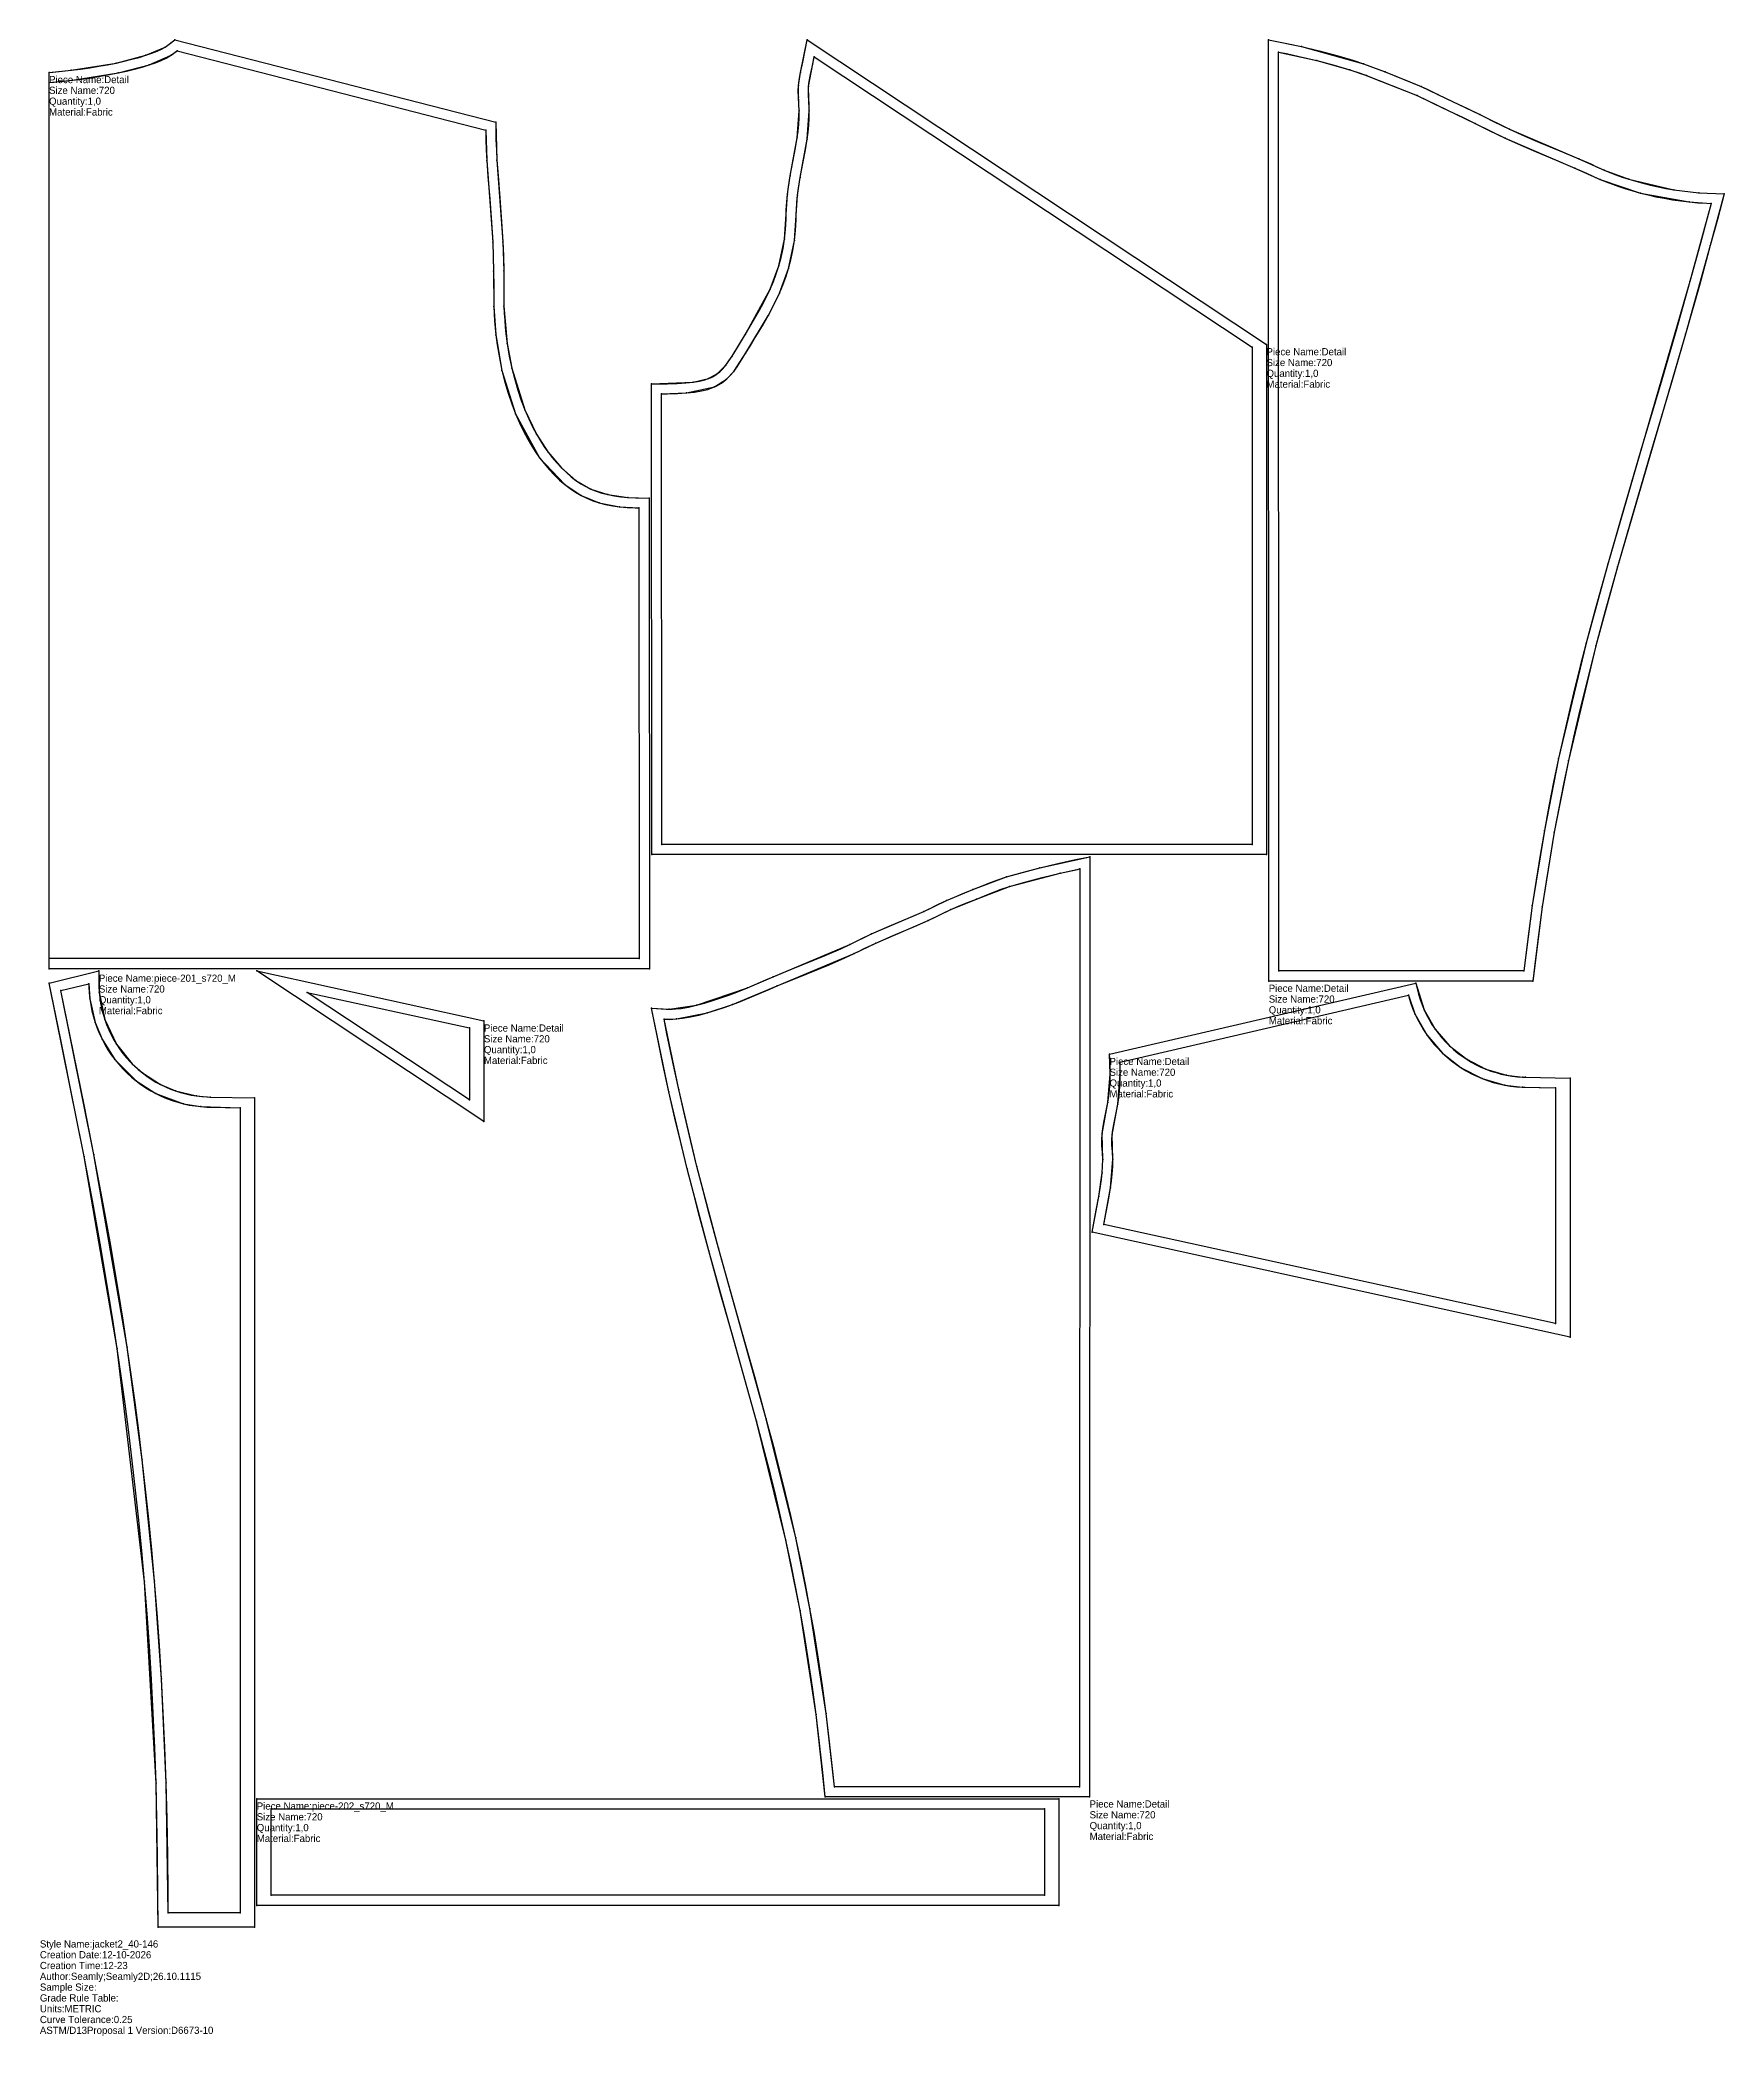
# Model space of a CAD drawing. Extents: x 0 to 1169, y -69 to 1317.
import ezdxf

# ---------------------------------------------------------------- set-up
doc = ezdxf.new("R2010")
doc.units = 0
for name, color, linetype in [('1', 7, 'CONTINUOUS'), ('14', 7, 'CONTINUOUS'), ('2', 7, 'CONTINUOUS'), ('3', 7, 'CONTINUOUS'), ('84', 7, 'CONTINUOUS'), ('87', 7, 'CONTINUOUS')]:
    doc.layers.add(name, color=color, linetype=linetype)

# ---------------------------------------------------------------- blocks, each defined once
blk = doc.blocks.new('piece-201_s720_M')
at = {"layer": '1'}
blk.add_lwpolyline([(40.93, 670.72), (41.21, 655.99), (44.98, 637.11), (53.17, 619.79), (64.05, 606.19), (71.14, 599.9), (83.77, 591.81), (94.1, 587.41), (108.68, 583.91), (118.16, 583.15), (149, 582.54), (149, 6.56), (82.02, 6.56), (80.61, 106.68), (72.63, 246.36), (53.67, 408.49), (30.67, 541.84), (6.35, 662.33)], close=True, dxfattribs=at)
at = {"layer": '14'}
blk.add_lwpolyline([(34, 661.83), (34.65, 651.27), (38.33, 634.92), (43.13, 623.33), (52.09, 609.17), (66.82, 594.39), (80.58, 585.58), (99.66, 578.51), (111.79, 576.5), (139, 575.74), (139, 16.57), (89, 16.57), (87.61, 106.9), (84.41, 179.11), (79.6, 246.94), (71.07, 331.28), (60.59, 409.52), (37.54, 543.16), (14.57, 657.12)], close=True, dxfattribs=at)
at = {"layer": '2'}
for p in [(40.93, 670.72), (6.35, 662.33), (14.57, 657.12), (34, 661.83), (149, 582.54), (139, 575.74), (89, 16.57), (139, 16.57), (82.02, 6.56), (149, 6.56)]:
    blk.add_point(p, dxfattribs=at)
at = {"layer": '3'}
for p in [(41.21, 655.99), (34.65, 651.27), (38.33, 634.92), (44.98, 637.11), (43.13, 623.33), (53.17, 619.79), (52.09, 609.17), (64.05, 606.19), (71.14, 599.9), (66.82, 594.39), (80.58, 585.58), (83.77, 591.81), (94.1, 587.41), (108.68, 583.91), (118.16, 583.15), (99.66, 578.51), (111.79, 576.5), (30.67, 541.84), (37.54, 543.16), (53.67, 408.49), (60.59, 409.52), (71.07, 331.28), (72.63, 246.36), (79.6, 246.94), (84.41, 179.11), (80.61, 106.68), (87.61, 106.9)]:
    blk.add_point(p, dxfattribs=at)
at = {"layer": '84'}
blk.add_lwpolyline([(40.93, 670.72), (41.02, 659.91), (41.21, 655.99), (41.6, 652.13), (42.17, 648.31), (42.92, 644.52), (43.86, 640.79), (44.98, 637.11), (46.28, 633.5), (47.74, 629.95), (49.38, 626.48), (51.19, 623.09), (53.17, 619.79), (55.31, 616.58), (57.61, 613.47), (60.07, 610.47), (62.7, 607.56), (64.05, 606.19), (65.39, 604.87), (68.22, 602.3), (71.14, 599.9), (74.16, 597.65), (77.27, 595.55), (80.48, 593.6), (83.77, 591.81), (87.14, 590.18), (90.59, 588.71), (94.1, 587.41), (97.67, 586.28), (101.29, 585.31), (104.97, 584.52), (108.68, 583.91), (112.44, 583.47), (116.25, 583.21), (118.16, 583.15), (149, 582.54), (149, 6.56), (82.02, 6.56), (81.98, 29.87), (81.74, 56.04), (81.28, 81.63), (80.61, 106.68), (79.74, 131.2), (78.68, 155.2), (77.42, 178.71), (75.99, 201.72), (74.39, 224.27), (72.63, 246.36), (70.71, 268), (68.65, 289.23), (66.45, 310.04), (64.12, 330.46), (61.67, 350.5), (59.1, 370.18), (56.43, 389.5), (53.67, 408.49), (50.81, 427.16), (47.88, 445.53), (44.87, 463.61), (41.8, 481.42), (37.1, 507.68), (30.67, 541.84), (24.12, 575.18), (14.23, 623.98), (6.35, 662.33)], close=True, dxfattribs=at)
at = {"layer": '87'}
blk.add_lwpolyline([(34, 661.83), (34.02, 659.71), (34.23, 655.47), (34.65, 651.27), (35.27, 647.1), (36.09, 642.98), (37.12, 638.92), (38.33, 634.92), (39.74, 630.98), (41.34, 627.12), (43.13, 623.33), (45.1, 619.64), (47.25, 616.05), (49.58, 612.55), (52.09, 609.17), (54.76, 605.9), (57.61, 602.76), (59.1, 601.24), (60.58, 599.78), (63.64, 597.01), (66.82, 594.39), (70.11, 591.94), (73.5, 589.65), (76.99, 587.53), (80.58, 585.58), (84.25, 583.81), (88, 582.21), (91.82, 580.79), (95.71, 579.56), (99.66, 578.51), (103.66, 577.64), (107.7, 576.97), (111.79, 576.5), (115.91, 576.21), (117.99, 576.15), (139, 575.74), (139, 16.57), (89, 16.57), (88.98, 29.91), (88.74, 56.13), (88.28, 81.79), (87.61, 106.9), (86.74, 131.48), (85.67, 155.55), (84.41, 179.11), (82.98, 202.19), (81.37, 224.79), (79.6, 246.94), (77.68, 268.65), (75.61, 289.94), (73.41, 310.81), (71.07, 331.28), (68.61, 351.38), (66.04, 371.11), (63.37, 390.49), (60.59, 409.52), (57.73, 428.25), (54.79, 446.66), (51.77, 464.78), (48.7, 482.63), (43.98, 508.94), (37.54, 543.16), (30.99, 576.55), (21.09, 625.38), (14.57, 657.12)], close=True, dxfattribs=at)
at = {"layer": '1'}
for s, p in [('Piece Name:piece-201_s720_M', (40.93, 663.22)), ('Size Name:720', (40.93, 655.72)), ('Quantity:1,0', (40.93, 648.22)), ('Material:Fabric', (40.93, 640.72))]:
    blk.add_text(s, height=5, dxfattribs=at).set_placement(p)
blk = doc.blocks.new('piece-202_s720_M')
at = {"layer": '1'}
blk.add_lwpolyline([(150.55, 95.78), (707.37, 95.78), (707.37, 21.78), (150.55, 21.78)], close=True, dxfattribs=at)
at = {"layer": '14'}
blk.add_lwpolyline([(160.55, 88.78), (697.37, 88.78), (697.37, 28.78), (160.55, 28.78)], close=True, dxfattribs=at)
at = {"layer": '2'}
for p in [(150.55, 95.78), (160.55, 88.78), (697.37, 88.78), (707.37, 95.78), (160.55, 28.78), (697.37, 28.78), (150.55, 21.78), (707.37, 21.78)]:
    blk.add_point(p, dxfattribs=at)
at = {"layer": '84'}
blk.add_lwpolyline([(150.55, 95.78), (707.37, 95.78), (707.37, 21.78), (150.55, 21.78)], close=True, dxfattribs=at)
at = {"layer": '87'}
blk.add_lwpolyline([(160.55, 88.78), (697.37, 88.78), (697.37, 28.78), (160.55, 28.78)], close=True, dxfattribs=at)
at = {"layer": '1'}
for s, p in [('Size Name:720', (150.55, 80.78)), ('Piece Name:piece-202_s720_M', (150.55, 88.28)), ('Quantity:1,0', (150.55, 73.28)), ('Material:Fabric', (150.55, 65.78))]:
    blk.add_text(s, height=5, dxfattribs=at).set_placement(p)
blk = doc.blocks.new('piece_Detail_s720_M')
at = {"layer": '1'}
blk.add_lwpolyline([(6.35, 1294.83), (21.8, 1296.31), (52.86, 1301.31), (73.57, 1306.67), (86.91, 1312.39), (93.63, 1317.36), (316.48, 1260.21), (317.3, 1233.95), (321.34, 1177.17), (322.02, 1156.95), (322.19, 1132.46), (324.41, 1106.52), (327.63, 1089.46), (336.76, 1060.42), (344.78, 1043.52), (352.58, 1031.3), (362.22, 1020.09), (372.19, 1011.4), (382.57, 1005.42), (394.25, 1001.6), (408.18, 999.64), (422.92, 999.15), (423.11, 672.29), (6.35, 672.29)], close=True, dxfattribs=at)
at = {"layer": '14'}
blk.add_lwpolyline([(6.35, 1287.81), (22.61, 1289.36), (54.3, 1294.46), (75.74, 1300.01), (90.63, 1306.45), (95.2, 1309.73), (309.56, 1254.76), (310.31, 1233.51), (314.35, 1176.83), (315.03, 1156.82), (315.2, 1132.27), (316.58, 1112.53), (320.81, 1087.88), (330.28, 1057.78), (346.96, 1027.12), (364.42, 1008.55), (375.73, 1000.96), (388.19, 995.93), (402.42, 993.14), (415.93, 992.3), (416.11, 679.29), (6.35, 679.29)], close=True, dxfattribs=at)
at = {"layer": '2'}
for p in [(93.63, 1317.36), (95.2, 1309.73), (6.35, 1294.83), (6.35, 1287.81), (309.56, 1254.76), (316.48, 1260.21), (422.92, 999.15), (415.93, 992.3), (6.35, 679.29), (6.35, 672.29), (416.11, 679.29), (423.11, 672.29)]:
    blk.add_point(p, dxfattribs=at)
at = {"layer": '3'}
for p in [(73.57, 1306.67), (86.91, 1312.39), (90.63, 1306.45), (21.8, 1296.31), (22.61, 1289.36), (52.86, 1301.31), (54.3, 1294.46), (75.74, 1300.01), (317.3, 1233.95), (310.31, 1233.51), (314.35, 1176.83), (321.34, 1177.17), (315.03, 1156.82), (322.02, 1156.95), (315.2, 1132.27), (322.19, 1132.46), (316.58, 1112.53), (324.41, 1106.52), (320.81, 1087.88), (327.63, 1089.46), (330.28, 1057.78), (336.76, 1060.42), (344.78, 1043.52), (346.96, 1027.12), (352.58, 1031.3), (362.22, 1020.09), (364.42, 1008.55), (372.19, 1011.4), (375.73, 1000.96), (382.57, 1005.42), (394.25, 1001.6), (408.18, 999.64), (388.19, 995.93), (402.42, 993.14)]:
    blk.add_point(p, dxfattribs=at)
at = {"layer": '84'}
blk.add_lwpolyline([(6.35, 1294.83), (8.98, 1295.03), (15.37, 1295.61), (21.8, 1296.31), (28.21, 1297.12), (34.57, 1298.03), (40.83, 1299.04), (46.94, 1300.13), (52.86, 1301.31), (58.53, 1302.56), (63.91, 1303.88), (68.94, 1305.25), (73.57, 1306.67), (77.75, 1308.12), (81.41, 1309.57), (84.47, 1311), (86.91, 1312.39), (87.82, 1313.01), (90.72, 1315.11), (93.63, 1317.36), (316.48, 1260.21), (316.65, 1248.3), (316.91, 1241.13), (317.3, 1233.95), (318.06, 1222.96), (319.3, 1207.58), (320.55, 1190.91), (321.34, 1177.17), (321.75, 1167.37), (322.02, 1156.95), (322.14, 1145.87), (322.12, 1140.03), (322.11, 1137.48), (322.19, 1132.46), (322.38, 1127.54), (322.67, 1122.71), (323.06, 1117.97), (323.54, 1113.33), (324.41, 1106.52), (325.87, 1097.79), (327.63, 1089.46), (329.63, 1081.55), (331.85, 1074.05), (334.24, 1067.01), (336.76, 1060.42), (339.39, 1054.29), (342.07, 1048.66), (344.78, 1043.52), (347.45, 1038.91), (350.06, 1034.84), (352.58, 1031.3), (353.75, 1029.79), (355.45, 1027.68), (358.87, 1023.69), (362.22, 1020.09), (365.55, 1016.86), (368.86, 1013.97), (372.19, 1011.4), (375.57, 1009.14), (379.01, 1007.15), (382.57, 1005.42), (386.27, 1003.92), (390.15, 1002.65), (394.25, 1001.6), (398.6, 1000.75), (403.24, 1000.09), (408.18, 999.64), (413.47, 999.36), (422.92, 999.15), (423.11, 672.29), (6.35, 672.29)], close=True, dxfattribs=at)
at = {"layer": '87'}
blk.add_lwpolyline([(6.35, 1287.81), (9.57, 1288.05), (16.07, 1288.65), (22.61, 1289.36), (29.14, 1290.18), (35.62, 1291.11), (42, 1292.14), (48.24, 1293.25), (54.3, 1294.46), (60.12, 1295.74), (65.66, 1297.1), (70.88, 1298.53), (75.74, 1300.01), (80.19, 1301.55), (84.18, 1303.14), (87.68, 1304.78), (90.63, 1306.45), (91.86, 1307.3), (94.91, 1309.5), (95.2, 1309.73), (309.56, 1254.76), (309.65, 1248.13), (309.91, 1240.82), (310.31, 1233.51), (311.08, 1222.44), (312.32, 1207.04), (313.57, 1190.45), (314.35, 1176.83), (314.75, 1167.13), (315.03, 1156.82), (315.14, 1145.85), (315.12, 1140.06), (315.11, 1137.44), (315.2, 1132.27), (315.39, 1127.2), (315.68, 1122.22), (316.08, 1117.32), (316.58, 1112.53), (317.48, 1105.5), (318.99, 1096.49), (320.81, 1087.88), (322.88, 1079.69), (325.17, 1071.94), (327.65, 1064.63), (330.28, 1057.78), (333.01, 1051.41), (335.81, 1045.52), (338.65, 1040.14), (341.48, 1035.26), (344.26, 1030.92), (346.96, 1027.12), (348.26, 1025.45), (350.07, 1023.2), (353.65, 1019.02), (357.22, 1015.19), (360.8, 1011.71), (364.42, 1008.55), (368.1, 1005.72), (371.86, 1003.19), (375.73, 1000.96), (379.72, 999.02), (383.87, 997.34), (388.19, 995.93), (392.7, 994.77), (397.44, 993.84), (402.42, 993.14), (407.67, 992.65), (413.21, 992.37), (415.93, 992.3), (416.11, 679.29), (6.35, 679.29)], close=True, dxfattribs=at)
at = {"layer": '1'}
for s, p in [('Piece Name:Detail', (6.35, 1287.33)), ('Size Name:720', (6.35, 1279.83)), ('Quantity:1,0', (6.35, 1272.33)), ('Material:Fabric', (6.35, 1264.83))]:
    blk.add_text(s, height=5, dxfattribs=at).set_placement(p)
blk = doc.blocks.new('piece_Detail_s720-204_M')
at = {"layer": '1'}
blk.add_lwpolyline([(742.61, 612.9), (955.17, 662.25), (961.06, 643.77), (968.62, 630.4), (978.7, 618.69), (990.59, 609.36), (1003.9, 602.53), (1018.28, 598.34), (1029.56, 597.03), (1031.47, 596.97), (1062.32, 596.35), (1062.32, 416.5), (730.51, 489.3), (735.26, 514.16), (737.54, 530.51), (737.9, 539.87), (737.45, 557.54), (741.48, 579.36), (743.1, 599.16)], close=True, dxfattribs=at)
at = {"layer": '14'}
blk.add_lwpolyline([(749.9, 607.41), (950.12, 653.89), (954.66, 640.93), (962.89, 626.37), (973.89, 613.6), (986.81, 603.47), (1001.31, 596.03), (1016.97, 591.46), (1029.23, 590.03), (1052.32, 589.56), (1052.32, 425.87), (738.66, 494.68), (743.35, 520.16), (744.9, 539.96), (744.42, 556.93), (748.38, 578.18), (750.11, 599.15)], close=True, dxfattribs=at)
at = {"layer": '2'}
for p in [(950.12, 653.89), (955.17, 662.25), (742.61, 612.9), (749.9, 607.41), (1062.32, 596.35), (1052.32, 589.56), (730.51, 489.3), (738.66, 494.68), (1052.32, 425.87), (1062.32, 416.5)]:
    blk.add_point(p, dxfattribs=at)
at = {"layer": '3'}
for p in [(954.66, 640.93), (961.06, 643.77), (962.89, 626.37), (968.62, 630.4), (973.89, 613.6), (978.7, 618.69), (743.1, 599.16), (750.11, 599.15), (986.81, 603.47), (990.59, 609.36), (1003.9, 602.53), (1018.28, 598.34), (1029.56, 597.03), (1031.47, 596.97), (1001.31, 596.03), (1016.97, 591.46), (1029.23, 590.03), (741.48, 579.36), (748.38, 578.18), (737.45, 557.54), (744.42, 556.93), (737.54, 530.51), (737.9, 539.87), (744.9, 539.96), (735.26, 514.16), (743.35, 520.16)]:
    blk.add_point(p, dxfattribs=at)
at = {"layer": '84'}
blk.add_lwpolyline([(742.61, 612.9), (955.17, 662.25), (957.16, 654.65), (958.29, 650.93), (959.59, 647.32), (961.06, 643.77), (962.7, 640.3), (964.51, 636.91), (966.48, 633.61), (968.62, 630.4), (970.92, 627.29), (973.38, 624.29), (976.02, 621.38), (977.37, 620.01), (978.7, 618.69), (981.53, 616.12), (984.45, 613.72), (987.47, 611.47), (990.59, 609.36), (993.79, 607.42), (997.08, 605.63), (1000.46, 604), (1003.9, 602.53), (1007.41, 601.23), (1010.98, 600.1), (1014.61, 599.13), (1018.28, 598.34), (1022, 597.73), (1025.75, 597.29), (1029.56, 597.03), (1031.47, 596.97), (1062.32, 596.35), (1062.32, 416.5), (730.51, 489.3), (733.42, 504.62), (735.26, 514.16), (736.43, 521.21), (737.07, 525.85), (737.54, 530.51), (737.83, 535.17), (737.9, 539.87), (737.71, 544.66), (737.5, 547.12), (737.31, 549.34), (737.23, 553.55), (737.45, 557.54), (737.9, 561.34), (738.86, 566.63), (740.39, 573.64), (741.48, 579.36), (742.11, 583.5), (742.62, 588.12), (742.97, 593.3), (743.1, 599.16), (742.98, 605.82)], close=True, dxfattribs=at)
at = {"layer": '87'}
blk.add_lwpolyline([(749.9, 607.41), (950.12, 653.89), (950.43, 652.74), (951.65, 648.73), (953.06, 644.8), (954.66, 640.93), (956.44, 637.15), (958.41, 633.46), (960.56, 629.86), (962.89, 626.37), (965.4, 622.99), (968.08, 619.72), (970.92, 616.57), (972.42, 615.06), (973.89, 613.6), (976.95, 610.83), (980.13, 608.21), (983.42, 605.76), (986.81, 603.47), (990.31, 601.35), (993.89, 599.4), (997.56, 597.62), (1001.31, 596.03), (1005.13, 594.61), (1009.02, 593.38), (1012.97, 592.33), (1016.97, 591.46), (1021.02, 590.79), (1025.1, 590.31), (1029.23, 590.03), (1031.3, 589.97), (1052.32, 589.56), (1052.32, 425.87), (738.66, 494.68), (740.3, 503.3), (742.15, 512.92), (743.35, 520.16), (744.02, 525.02), (744.52, 529.93), (744.83, 534.91), (744.9, 539.96), (744.7, 545.09), (744.47, 547.71), (744.31, 549.7), (744.23, 553.43), (744.42, 556.93), (744.83, 560.3), (745.73, 565.27), (747.24, 572.24), (748.38, 578.18), (749.05, 582.59), (749.6, 587.5), (749.96, 592.99), (750.11, 599.15), (749.97, 606.07)], close=True, dxfattribs=at)
at = {"layer": '1'}
for s, p in [('Piece Name:Detail', (742.61, 605.4)), ('Size Name:720', (742.61, 597.9)), ('Quantity:1,0', (742.61, 590.4)), ('Material:Fabric', (742.61, 582.9))]:
    blk.add_text(s, height=5, dxfattribs=at).set_placement(p)
blk = doc.blocks.new('piece_Detail_s720-205_M')
at = {"layer": '1'}
blk.add_lwpolyline([(308.26, 636.12), (308.26, 566.11), (150.55, 670.72)], close=True, dxfattribs=at)
at = {"layer": '14'}
blk.add_lwpolyline([(298.26, 631.15), (298.26, 581.14), (185.62, 655.86)], close=True, dxfattribs=at)
at = {"layer": '2'}
for p in [(150.55, 670.72), (185.62, 655.86), (298.26, 631.15), (308.26, 636.12), (298.26, 581.14), (308.26, 566.11)]:
    blk.add_point(p, dxfattribs=at)
at = {"layer": '84'}
blk.add_lwpolyline([(308.26, 636.12), (308.26, 566.11), (150.55, 670.72)], close=True, dxfattribs=at)
at = {"layer": '87'}
blk.add_lwpolyline([(298.26, 631.15), (298.26, 581.14), (185.62, 655.86)], close=True, dxfattribs=at)
at = {"layer": '1'}
for s, p in [('Size Name:720', (308.26, 621.12)), ('Piece Name:Detail', (308.26, 628.62)), ('Quantity:1,0', (308.26, 613.62)), ('Material:Fabric', (308.26, 606.12))]:
    blk.add_text(s, height=5, dxfattribs=at).set_placement(p)
blk = doc.blocks.new('piece_Detail_s720-206_M')
at = {"layer": '1'}
blk.add_lwpolyline([(851.6, 1105.81), (851.6, 751.56), (424.85, 751.56), (424.66, 1078.58), (453.54, 1079.69), (464.11, 1082.19), (470.38, 1085.6), (476.17, 1091.46), (480.55, 1097.75), (489.86, 1113.05), (507.1, 1144.35), (513.07, 1160.51), (516.98, 1178.9), (518.97, 1210.2), (520.85, 1223.01), (525.72, 1249.39), (527.18, 1268.05), (526.6, 1277.52), (526.74, 1285.72), (528.15, 1294.81), (532.67, 1317.36)], close=True, dxfattribs=at)
at = {"layer": '14'}
blk.add_lwpolyline([(841.61, 1104.05), (841.61, 758.57), (431.84, 758.57), (431.66, 1071.58), (448.98, 1072.16), (468.36, 1076.36), (476.68, 1081.71), (481.67, 1087.13), (490.21, 1100.06), (505.75, 1126.18), (513.5, 1141.51), (519.79, 1158.53), (523.92, 1177.97), (525.93, 1209.43), (527.75, 1221.81), (532.64, 1248.34), (534.19, 1268.14), (533.71, 1285.12), (537.56, 1305.72)], close=True, dxfattribs=at)
at = {"layer": '2'}
for p in [(532.67, 1317.36), (537.56, 1305.72), (841.61, 1104.05), (851.6, 1105.81), (424.66, 1078.58), (431.66, 1071.58), (424.85, 751.56), (431.84, 758.57), (841.61, 758.57), (851.6, 751.56)]:
    blk.add_point(p, dxfattribs=at)
at = {"layer": '3'}
for p in [(528.15, 1294.81), (526.6, 1277.52), (526.74, 1285.72), (533.71, 1285.12), (527.18, 1268.05), (534.19, 1268.14), (525.72, 1249.39), (532.64, 1248.34), (520.85, 1223.01), (527.75, 1221.81), (518.97, 1210.2), (525.93, 1209.43), (516.98, 1178.9), (523.92, 1177.97), (513.07, 1160.51), (519.79, 1158.53), (507.1, 1144.35), (513.5, 1141.51), (505.75, 1126.18), (489.86, 1113.05), (480.55, 1097.75), (490.21, 1100.06), (464.11, 1082.19), (470.38, 1085.6), (476.17, 1091.46), (476.68, 1081.71), (481.67, 1087.13), (448.98, 1072.16), (453.54, 1079.69), (468.36, 1076.36)]:
    blk.add_point(p, dxfattribs=at)
at = {"layer": '84'}
blk.add_lwpolyline([(851.6, 1105.81), (851.6, 751.56), (424.85, 751.56), (424.66, 1078.58), (431.83, 1078.58), (435.62, 1078.6), (442.44, 1078.77), (448.39, 1079.13), (453.54, 1079.69), (457.94, 1080.43), (461.71, 1081.37), (464.11, 1082.19), (465.53, 1082.77), (466.87, 1083.41), (468.11, 1084.09), (469.29, 1084.82), (470.38, 1085.6), (471.99, 1086.92), (474.09, 1089), (476.17, 1091.46), (478.31, 1094.37), (480.55, 1097.75), (484.23, 1103.7), (487.01, 1108.34), (489.86, 1113.05), (495.54, 1122.46), (499.64, 1129.59), (502.25, 1134.4), (504.75, 1139.31), (507.1, 1144.35), (509.28, 1149.54), (511.28, 1154.92), (513.07, 1160.51), (514.64, 1166.34), (515.95, 1172.46), (516.98, 1178.9), (517.7, 1185.67), (518.1, 1192.87), (518.15, 1196.64), (518.19, 1199.41), (518.47, 1204.86), (518.97, 1210.2), (519.64, 1215.42), (520.85, 1223.01), (522.71, 1232.8), (524.55, 1242.34), (525.72, 1249.39), (526.35, 1254.03), (526.83, 1258.69), (527.12, 1263.35), (527.18, 1268.05), (527, 1272.84), (526.79, 1275.3), (526.6, 1277.52), (526.52, 1281.73), (526.74, 1285.72), (527.19, 1289.52), (528.15, 1294.81), (529.68, 1301.83), (532.67, 1317.36)], close=True, dxfattribs=at)
at = {"layer": '87'}
blk.add_lwpolyline([(841.61, 1104.05), (841.61, 758.57), (431.84, 758.57), (431.66, 1071.58), (431.84, 1071.58), (435.72, 1071.6), (442.74, 1071.78), (448.98, 1072.16), (454.5, 1072.75), (459.37, 1073.57), (463.68, 1074.64), (466.57, 1075.63), (468.36, 1076.36), (470.06, 1077.17), (471.66, 1078.05), (473.18, 1079), (474.63, 1080.03), (476.68, 1081.71), (479.24, 1084.25), (481.67, 1087.13), (484.05, 1090.36), (486.45, 1093.97), (490.21, 1100.06), (493.01, 1104.73), (495.86, 1109.43), (501.57, 1118.9), (505.75, 1126.18), (508.45, 1131.14), (511.04, 1136.25), (513.5, 1141.51), (515.79, 1146.96), (517.9, 1152.63), (519.79, 1158.53), (521.45, 1164.71), (522.83, 1171.18), (523.92, 1177.97), (524.68, 1185.11), (525.1, 1192.63), (525.16, 1196.55), (525.19, 1199.18), (525.46, 1204.35), (525.93, 1209.43), (526.57, 1214.42), (527.75, 1221.81), (529.58, 1231.48), (531.44, 1241.1), (532.64, 1248.34), (533.31, 1253.2), (533.81, 1258.11), (534.11, 1263.09), (534.19, 1268.14), (533.99, 1273.28), (533.76, 1275.89), (533.6, 1277.88), (533.52, 1281.61), (533.71, 1285.12), (534.12, 1288.48), (535.01, 1293.45), (536.53, 1300.42), (537.56, 1305.72)], close=True, dxfattribs=at)
at = {"layer": '1'}
for s, p in [('Size Name:720', (851.6, 1090.81)), ('Piece Name:Detail', (851.6, 1098.31)), ('Quantity:1,0', (851.6, 1083.31)), ('Material:Fabric', (851.6, 1075.81))]:
    blk.add_text(s, height=5, dxfattribs=at).set_placement(p)
blk = doc.blocks.new('piece_Detail_s720-207_M')
at = {"layer": '1'}
blk.add_lwpolyline([(853.17, 663.72), (853.02, 1317.36), (875.89, 1312.77), (918.99, 1300.79), (934.04, 1295.09), (958.94, 1285.07), (970.61, 1279.5), (999.7, 1265.61), (1020.36, 1255.36), (1068.5, 1234.84), (1086.06, 1226.89), (1103.15, 1220.63), (1134.48, 1213.29), (1151.7, 1211.25), (1169.28, 1210.48), (1159.73, 1174.48), (1142.54, 1113.02), (1095.27, 951.34), (1080.31, 896.52), (1061.25, 816.81), (1051.43, 767.12), (1043.05, 715.28), (1036.6, 663.72)], close=True, dxfattribs=at)
at = {"layer": '14'}
blk.add_lwpolyline([(860.17, 670.72), (860.02, 1308.89), (886.51, 1303.01), (909.51, 1296.54), (920.92, 1292.67), (956.15, 1278.65), (996.58, 1259.34), (1017.39, 1249.02), (1065.74, 1228.4), (1083.31, 1220.45), (1111.19, 1211.04), (1145.16, 1204.82), (1160.29, 1203.79), (1145.62, 1149.56), (1088.53, 953.24), (1073.54, 898.29), (1054.4, 818.28), (1044.54, 768.37), (1036.12, 716.27), (1030.35, 670.72)], close=True, dxfattribs=at)
at = {"layer": '2'}
for p in [(853.02, 1317.36), (860.02, 1308.89), (999.7, 1265.61), (996.58, 1259.34), (1169.28, 1210.48), (1160.29, 1203.79), (860.17, 670.72), (1030.35, 670.72), (853.17, 663.72), (1036.6, 663.72)]:
    blk.add_point(p, dxfattribs=at)
at = {"layer": '3'}
for p in [(875.89, 1312.77), (886.51, 1303.01), (909.51, 1296.54), (918.99, 1300.79), (920.92, 1292.67), (934.04, 1295.09), (956.15, 1278.65), (958.94, 1285.07), (970.61, 1279.5), (1017.39, 1249.02), (1020.36, 1255.36), (1068.5, 1234.84), (1065.74, 1228.4), (1083.31, 1220.45), (1086.06, 1226.89), (1103.15, 1220.63), (1111.19, 1211.04), (1134.48, 1213.29), (1151.7, 1211.25), (1145.16, 1204.82), (1159.73, 1174.48), (1145.62, 1149.56), (1142.54, 1113.02), (1088.53, 953.24), (1095.27, 951.34), (1073.54, 898.29), (1080.31, 896.52), (1054.4, 818.28), (1061.25, 816.81), (1044.54, 768.37), (1051.43, 767.12), (1036.12, 716.27), (1043.05, 715.28)]:
    blk.add_point(p, dxfattribs=at)
at = {"layer": '84'}
blk.add_lwpolyline([(853.17, 663.72), (853.02, 1317.36), (866.91, 1314.69), (875.89, 1312.77), (888.24, 1309.8), (900.36, 1306.55), (911.6, 1303.22), (918.99, 1300.79), (923.35, 1299.24), (925.28, 1298.49), (934.04, 1295.09), (951.22, 1288.31), (958.94, 1285.07), (963.26, 1283.13), (965.01, 1282.28), (970.61, 1279.5), (981.25, 1274.4), (991.04, 1269.78), (999.7, 1265.61), (1003.42, 1263.72), (1009.23, 1260.73), (1020.36, 1255.36), (1030.95, 1250.56), (1041.05, 1246.23), (1055.37, 1240.31), (1068.5, 1234.84), (1076.76, 1231.19), (1080.7, 1229.33), (1082.42, 1228.51), (1086.06, 1226.89), (1089.97, 1225.28), (1094.13, 1223.69), (1098.53, 1222.14), (1103.15, 1220.63), (1107.96, 1219.18), (1112.97, 1217.81), (1118.14, 1216.52), (1123.46, 1215.33), (1128.91, 1214.25), (1134.48, 1213.29), (1140.14, 1212.46), (1145.89, 1211.78), (1151.7, 1211.25), (1157.58, 1210.89), (1169.28, 1210.48), (1164.62, 1192.74), (1159.73, 1174.48), (1152.36, 1147.68), (1142.54, 1113.02), (1132.77, 1079.38), (1118.29, 1030.36), (1104.29, 982.73), (1095.27, 951.34), (1086.57, 920.04), (1080.31, 896.52), (1076.26, 880.78), (1072.32, 864.96), (1068.5, 849.04), (1064.81, 833), (1061.25, 816.81), (1057.83, 800.45), (1054.55, 783.89), (1051.43, 767.12), (1048.46, 750.11), (1045.67, 732.84), (1043.05, 715.28), (1040.61, 697.41), (1038.35, 679.19), (1036.6, 663.72)], close=True, dxfattribs=at)
at = {"layer": '87'}
blk.add_lwpolyline([(860.17, 670.72), (860.02, 1308.89), (865.52, 1307.83), (874.34, 1305.95), (886.51, 1303.01), (898.47, 1299.81), (909.51, 1296.54), (916.72, 1294.17), (920.92, 1292.67), (922.76, 1291.96), (931.49, 1288.58), (948.58, 1281.82), (956.15, 1278.65), (960.29, 1276.79), (961.92, 1276), (967.54, 1273.21), (978.24, 1268.08), (988.03, 1263.46), (996.58, 1259.34), (1000.23, 1257.48), (1006.1, 1254.47), (1017.39, 1249.02), (1028.13, 1244.16), (1038.33, 1239.78), (1052.69, 1233.84), (1065.74, 1228.4), (1073.85, 1224.82), (1077.7, 1223), (1079.49, 1222.15), (1083.31, 1220.45), (1087.39, 1218.77), (1091.72, 1217.12), (1096.28, 1215.51), (1101.05, 1213.95), (1106.03, 1212.46), (1111.19, 1211.04), (1116.53, 1209.71), (1122.01, 1208.48), (1127.63, 1207.37), (1133.37, 1206.38), (1139.22, 1205.52), (1145.16, 1204.82), (1151.17, 1204.27), (1157.24, 1203.9), (1160.29, 1203.79), (1157.86, 1194.54), (1152.97, 1176.31), (1145.62, 1149.56), (1135.81, 1114.95), (1126.05, 1081.35), (1111.58, 1032.34), (1097.57, 984.69), (1088.53, 953.24), (1079.81, 921.88), (1073.54, 898.29), (1069.47, 882.5), (1065.52, 866.62), (1061.69, 850.65), (1057.98, 834.54), (1054.4, 818.28), (1050.96, 801.85), (1047.68, 785.21), (1044.54, 768.37), (1041.56, 751.27), (1038.75, 733.91), (1036.12, 716.27), (1033.66, 698.31), (1031.4, 680.02), (1030.35, 670.72)], close=True, dxfattribs=at)
at = {"layer": '1'}
for s, p in [('Size Name:720', (853.17, 648.72)), ('Piece Name:Detail', (853.17, 656.22)), ('Quantity:1,0', (853.17, 641.22)), ('Material:Fabric', (853.17, 633.72))]:
    blk.add_text(s, height=5, dxfattribs=at).set_placement(p)
blk = doc.blocks.new('piece_Detail_s720-208_M')
at = {"layer": '1'}
blk.add_lwpolyline([(728.8, 97.19), (545.29, 97.19), (538.95, 154.24), (527.75, 226.6), (517.95, 275.46), (497.54, 357.95), (464.35, 476.37), (449.39, 533.32), (436.72, 586.87), (424.66, 644.85), (436.89, 644.13), (455.82, 646.91), (491.37, 659.13), (509.03, 666.75), (562.4, 689.13), (577.46, 696.43), (613.75, 712.14), (629.49, 719.71), (647.69, 727.21), (671.09, 736.02), (694.13, 742.36), (729.05, 750.09)], close=True, dxfattribs=at)
at = {"layer": '14'}
blk.add_lwpolyline([(721.8, 104.19), (551.62, 104.19), (545.89, 155.14), (534.64, 227.85), (524.78, 276.96), (504.29, 359.79), (471.1, 478.22), (456.18, 535.02), (443.56, 588.39), (433.31, 637.26), (442.05, 637.38), (463.37, 641.68), (480.81, 647.46), (511.75, 660.3), (565.43, 682.82), (580.38, 690.07), (616.61, 705.75), (632.39, 713.33), (650.24, 720.69), (673.15, 729.33), (708.34, 738.59), (722.04, 741.57)], close=True, dxfattribs=at)
at = {"layer": '2'}
for p in [(729.05, 750.09), (722.04, 741.57), (424.66, 644.85), (433.31, 637.26), (545.29, 97.19), (551.62, 104.19), (721.8, 104.19), (728.8, 97.19)]:
    blk.add_point(p, dxfattribs=at)
at = {"layer": '3'}
for p in [(671.09, 736.02), (694.13, 742.36), (708.34, 738.59), (647.69, 727.21), (673.15, 729.33), (613.75, 712.14), (629.49, 719.71), (632.39, 713.33), (650.24, 720.69), (577.46, 696.43), (616.61, 705.75), (562.4, 689.13), (565.43, 682.82), (580.38, 690.07), (509.03, 666.75), (491.37, 659.13), (511.75, 660.3), (436.89, 644.13), (455.82, 646.91), (463.37, 641.68), (480.81, 647.46), (442.05, 637.38), (436.72, 586.87), (443.56, 588.39), (449.39, 533.32), (456.18, 535.02), (464.35, 476.37), (471.1, 478.22), (497.54, 357.95), (504.29, 359.79), (517.95, 275.46), (524.78, 276.96), (527.75, 226.6), (534.64, 227.85), (538.95, 154.24), (545.89, 155.14)]:
    blk.add_point(p, dxfattribs=at)
at = {"layer": '84'}
blk.add_lwpolyline([(728.8, 97.19), (545.29, 97.19), (543.61, 114.06), (541.36, 134.53), (538.95, 154.24), (536.37, 173.25), (533.64, 191.62), (530.77, 209.38), (527.75, 226.6), (524.61, 243.32), (521.33, 259.59), (517.95, 275.46), (514.45, 290.99), (510.84, 306.23), (507.15, 321.21), (503.36, 336), (497.54, 357.95), (489.52, 386.98), (481.27, 416.13), (472.86, 445.79), (464.35, 476.37), (457.93, 500.18), (453.66, 516.53), (449.39, 533.32), (445.14, 550.61), (440.91, 568.44), (436.72, 586.87), (432.57, 605.95), (428.47, 625.71), (424.66, 644.85), (434.79, 644.17), (436.89, 644.13), (439.09, 644.19), (441.4, 644.35), (445.1, 644.78), (450.34, 645.68), (455.82, 646.91), (461.45, 648.42), (467.15, 650.14), (472.82, 652.03), (478.39, 654.03), (483.76, 656.07), (491.37, 659.13), (504.07, 664.59), (509.03, 666.75), (521.89, 672.01), (545.27, 681.53), (556.08, 686.21), (562.4, 689.13), (565.15, 690.5), (569.24, 692.54), (577.46, 696.43), (589.54, 701.81), (604.35, 708.08), (613.75, 712.14), (618.98, 714.57), (621.18, 715.68), (623.94, 717.08), (629.49, 719.71), (634.97, 722.1), (640.27, 724.29), (647.69, 727.21), (656.04, 730.46), (659.28, 731.84), (660.77, 732.47), (664.44, 733.84), (671.09, 736.02), (681.94, 739.16), (694.13, 742.36), (706.77, 745.41), (718.91, 748.09), (729.05, 750.09)], close=True, dxfattribs=at)
at = {"layer": '87'}
blk.add_lwpolyline([(721.8, 104.19), (551.62, 104.19), (550.57, 114.79), (548.31, 135.34), (545.89, 155.14), (543.3, 174.24), (540.56, 192.69), (537.67, 210.54), (534.64, 227.85), (531.48, 244.65), (528.19, 261.01), (524.78, 276.96), (521.27, 292.57), (517.65, 307.87), (513.93, 322.92), (510.13, 337.77), (504.29, 359.79), (496.26, 388.87), (488.01, 418.04), (479.6, 447.69), (471.1, 478.22), (464.7, 501.98), (460.44, 518.28), (456.18, 535.02), (451.95, 552.25), (447.73, 570.03), (443.56, 588.39), (439.42, 607.4), (435.33, 627.1), (433.31, 637.26), (434.48, 637.18), (436.91, 637.13), (439.44, 637.2), (442.05, 637.38), (446.09, 637.84), (451.71, 638.82), (457.49, 640.11), (463.37, 641.68), (469.27, 643.47), (475.1, 645.42), (480.81, 647.46), (486.31, 649.55), (494.05, 652.66), (506.85, 658.16), (511.75, 660.3), (524.53, 665.53), (547.98, 675.07), (558.94, 679.82), (565.43, 682.82), (568.27, 684.24), (572.3, 686.25), (580.38, 690.07), (592.33, 695.39), (607.1, 701.64), (616.61, 705.75), (622.03, 708.27), (624.35, 709.44), (627.02, 710.8), (632.39, 713.33), (637.7, 715.66), (642.88, 717.8), (650.24, 720.69), (658.69, 723.97), (662.03, 725.4), (663.36, 725.97), (666.75, 727.23), (673.15, 729.33), (683.8, 732.41), (695.84, 735.57), (708.34, 738.59), (720.34, 741.23), (722.04, 741.57)], close=True, dxfattribs=at)
at = {"layer": '1'}
for s, p in [('Size Name:720', (728.8, 82.19)), ('Piece Name:Detail', (728.8, 89.69)), ('Quantity:1,0', (728.8, 74.69)), ('Material:Fabric', (728.8, 67.19))]:
    blk.add_text(s, height=5, dxfattribs=at).set_placement(p)

msp = doc.modelspace()

# ---------------------------------------------------------------- block references
at = {"layer": '1'}
for name in ['piece_Detail_s720_M', 'piece_Detail_s720-206_M', 'piece_Detail_s720-207_M', 'piece_Detail_s720-208_M', 'piece-201_s720_M', 'piece_Detail_s720-205_M', 'piece_Detail_s720-204_M', 'piece-202_s720_M']:
    msp.add_blockref(name, (0, 0), dxfattribs=at)

# ---------------------------------------------------------------- texts
for s, p in [('Style Name:jacket2_40-146', (0, -7.5)), ('Creation Date:12-10-2026', (0, -15)), ('Author:Seamly;Seamly2D;26.10.1115', (0, -30)), ('Creation Time:12-23', (0, -22.5)), ('Sample Size:', (0, -37.5)), ('Grade Rule Table:', (0, -45)), ('Curve Tolerance:0.25', (0, -60)), ('Units:METRIC', (0, -52.5)), ('ASTM/D13Proposal 1 Version:D6673-10', (0, -67.5))]:
    msp.add_text(s, height=5, dxfattribs=at).set_placement(p)

doc.saveas('drawing.dxf')
